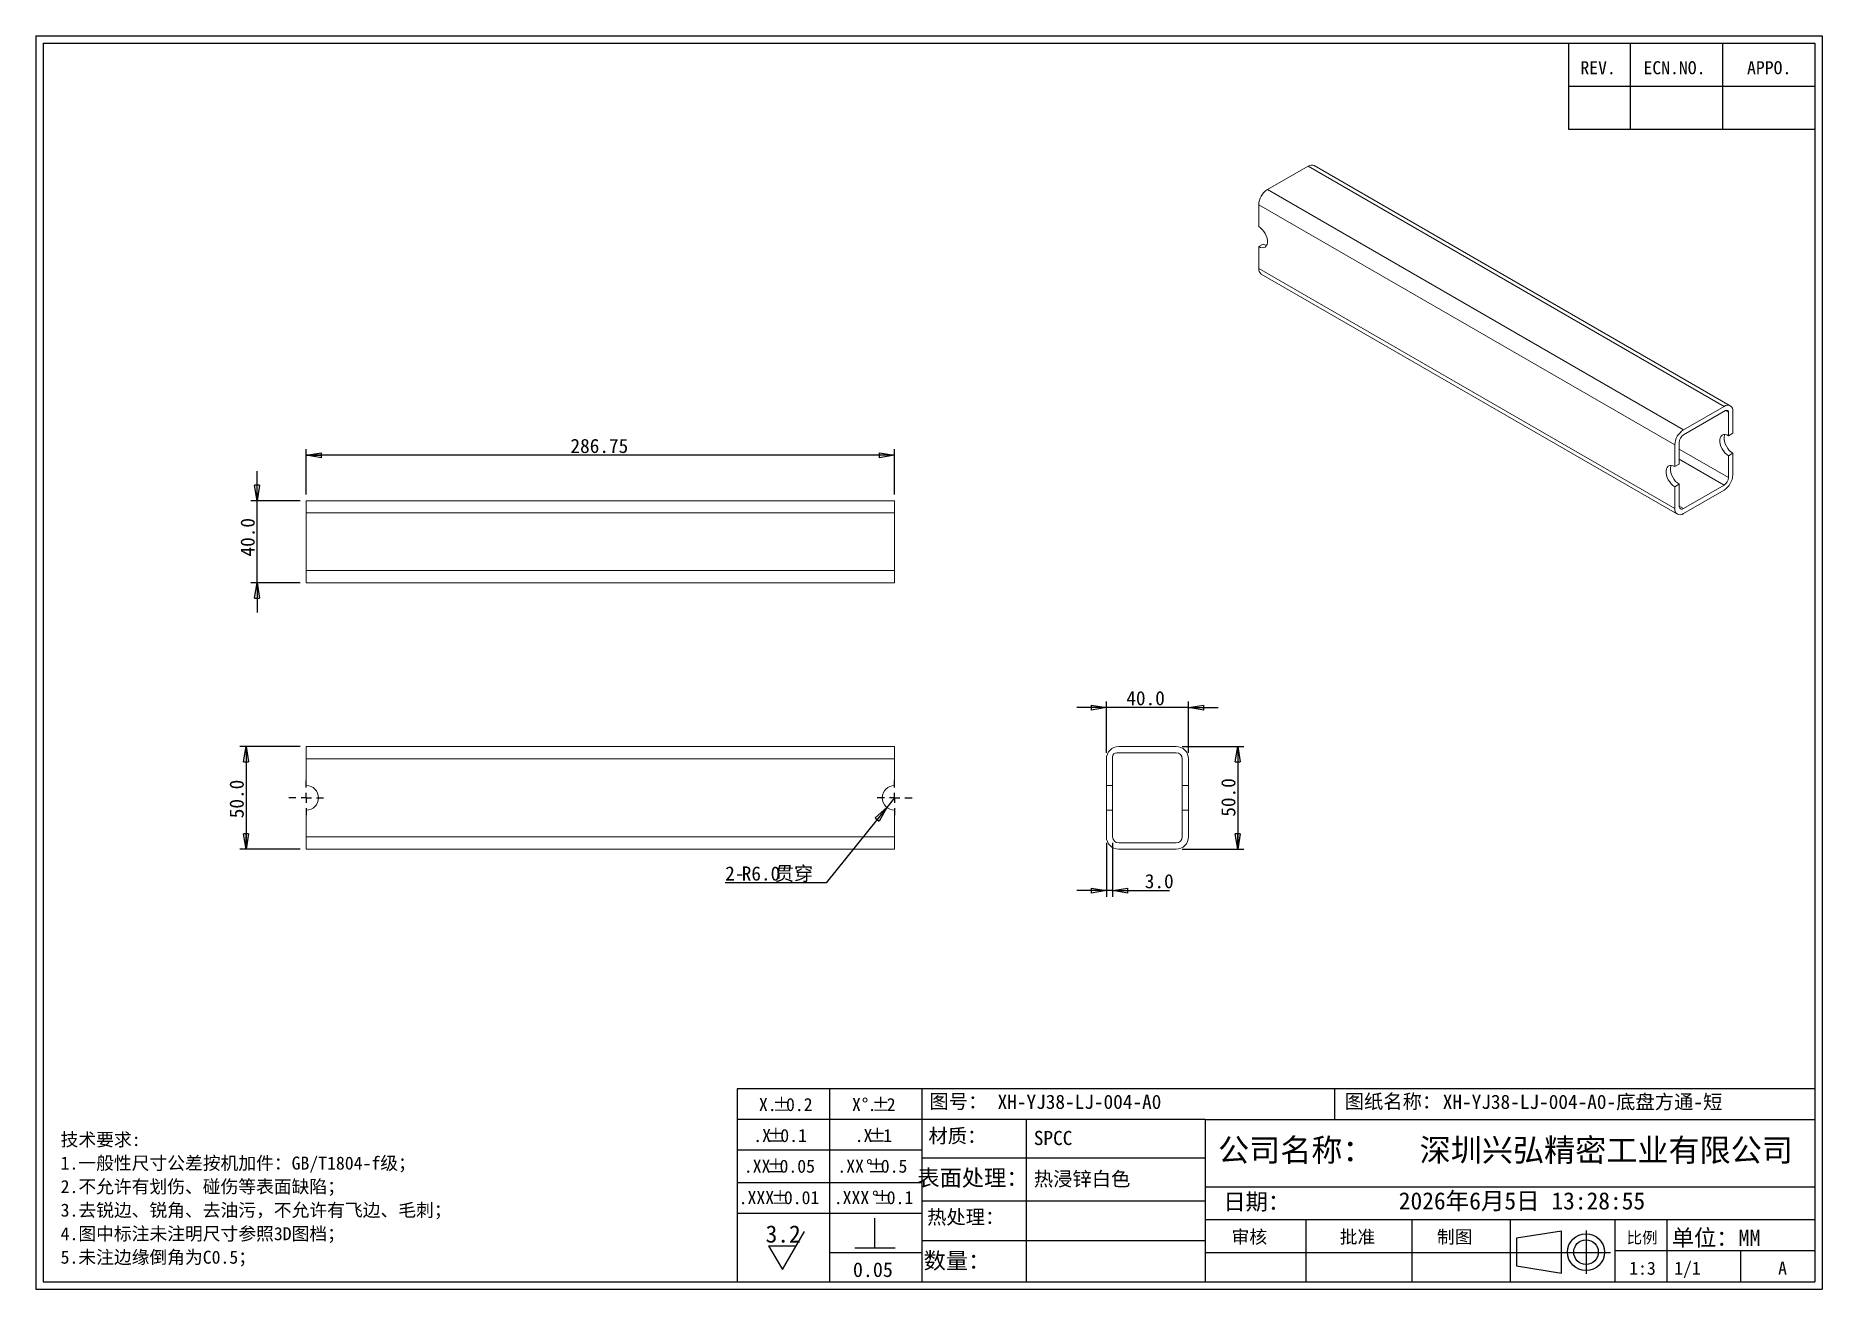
# Model space of a CAD drawing. Header units: millimetres. Extents: x 3 to 294, y 3 to 207.
import ezdxf

# ---------------------------------------------------------------- set-up
doc = ezdxf.new("R2010")
doc.units = ezdxf.units.MM
doc.linetypes.add('CENTERX2', pattern=[20.32, 12.7, -2.54, 2.54, -2.54])
doc.layers.add('图框', color=7, linetype='Continuous')
doc.layers.add('粗实线层', color=7, linetype='Continuous', lineweight=25)
doc.styles.add('SLDTEXTSTYLE0', font='SIMKAI.TTF')
doc.styles.add('SLDTEXTSTYLE1', font='SIMHEI.TTF', dxfattribs={"bigfont": 'bigfont'})
doc.styles.add('SLDTEXTSTYLE2', font='SIMSUN.TTC')
doc.styles.add('SLDTEXTSTYLE3', font='SIMSUN.TTC', dxfattribs={"bigfont": 'bigfont'})
doc.styles.add('SLDTEXTSTYLE4', font='SIMKAI.TTF')
doc.styles.add('SLDTEXTSTYLE5', font='SIMKAI.TTF', dxfattribs={"bigfont": 'bigfont'})
doc.dimstyles.new('SLDDIMSTYLE0', dxfattribs={"dimtxt": 2.3, "dimasz": 2.5, "dimexe": 0, "dimexo": 0.0625, "dimgap": 0.575, "dimtad": 0, "dimtih": 1, "dimtoh": 1, "dimdec": 1, "dimlfac": 3, "dimrnd": 1e-09, "dimzin": 4, "dimdsep": 46, "dimtxsty": 'SLDTEXTSTYLE2', "dimblk1": 'CLOSED', "dimblk2": 'CLOSED', "dimsah": 1, "dimcen": 0, "dimadec": 0, "dimazin": 1, "dimtfac": 1, "dimtdec": 1, "dimtofl": 0, "dimtmove": 0, "dimatfit": 3, "dimldrblk": 'CLOSED', "dimfxl": 0, "dimfrac": 2, "dimtolj": 1, "dimtzin": 12, "dimarcsym": 0})
doc.dimstyles.new('SLDDIMSTYLE1', dxfattribs={"dimtxt": 2.3, "dimasz": 2.5, "dimexe": 0, "dimexo": 0.0625, "dimgap": 0.575, "dimtad": 2, "dimdec": 1, "dimlfac": 3, "dimrnd": 1e-09, "dimzin": 4, "dimdsep": 46, "dimtxsty": 'SLDTEXTSTYLE2', "dimblk1": 'CLOSED', "dimblk2": 'CLOSED', "dimsah": 1, "dimcen": 0.09, "dimadec": 0, "dimazin": 1, "dimtfac": 1, "dimtdec": 1, "dimtmove": 0, "dimatfit": 0, "dimldrblk": 'CLOSED', "dimfxl": 0, "dimfrac": 2, "dimtolj": 1, "dimtzin": 12, "dimarcsym": 0})
doc.dimstyles.new('SLDDIMSTYLE2', dxfattribs={"dimtxt": 2.3, "dimasz": 2.5, "dimexe": 0, "dimexo": 0.0625, "dimgap": 0.575, "dimtad": 2, "dimlfac": 3, "dimrnd": 1e-09, "dimzin": 12, "dimdsep": 46, "dimtxsty": 'SLDTEXTSTYLE2', "dimblk1": 'CLOSED', "dimblk2": 'CLOSED', "dimsah": 1, "dimcen": 0.09, "dimadec": 0, "dimazin": 3, "dimtfac": 1, "dimtofl": 0, "dimtmove": 0, "dimatfit": 3, "dimldrblk": 'CLOSED', "dimfxl": 0, "dimfrac": 2, "dimtolj": 1, "dimtzin": 12, "dimarcsym": 0})

# ---------------------------------------------------------------- blocks, each defined once
blk = doc.blocks.new('块8')
at = {"layer": '粗实线层'}
for p, q in [((184.46, 11.66), (184.46, 6.85)), ((181.31, 6.85), (187.82, 6.85))]:
    blk.add_line(p, q, dxfattribs=at)
blk = doc.blocks.new('SW_NOTE_0')
at = {"layer": '图框', "color": 0, "insert": (0, 3.26), "char_height": 2.8, "attachment_point": 1, "style": 'SLDTEXTSTYLE0'}
blk.add_mtext('3.2', dxfattribs=at)
blk = doc.blocks.new('块7')
at = {"layer": '图框', "lineweight": 25}
for p, q in [((135.52, 14.41), (139.1, 20.62)), ((133.27, 18.3), (137.77, 18.3)), ((133.27, 18.3), (135.52, 14.41))]:
    blk.add_line(p, q, dxfattribs=at)
at = {"layer": '图框', "color": 7}
blk.add_blockref('SW_NOTE_0', (132.77, 18.34), dxfattribs=at)
blk = doc.blocks.new('块9')
at = {"color": 7, "linetype": 'Continuous'}
blk.add_blockref('块7', (-132.98, -14.31), dxfattribs=at)
blk = doc.blocks.new('SW_NOTE_0_1')
at = {"layer": '图框', "color": 0, "attachment_point": 1, "style": 'SLDTEXTSTYLE1'}
for s, insert, char_height in [('技术要求:', (0, 2.46), 2.117), ('1.一般性尺寸公差按机加件：GB/T1804-f级；', (0, -1.36), 2.1167), ('2.不允许有划伤、碰伤等表面缺陷；', (0, -5.18), 2.1167), ('3.去锐边、锐角、去油污，不允许有飞边、毛刺；', (0, -9), 2.1167), ('4.图中标注未注明尺寸参照3D图档；', (0, -12.83), 2.1167), ('5.未注边缘倒角为C0.5；', (0, -16.65), 2.1167)]:
    blk.add_mtext(s, dxfattribs=dict(at, insert=insert, char_height=char_height))
blk = doc.blocks.new('SW_NOTE_0_2')
at = {"layer": '图框', "color": 0, "char_height": 2.117, "attachment_point": 2, "style": 'SLDTEXTSTYLE0'}
for s, insert in [('X.', (1.19, 2.46)), ('%%p', (3.42, 2.46)), ('0.2', (6.3, 2.46))]:
    blk.add_mtext(s, dxfattribs=dict(at, insert=insert))
blk = doc.blocks.new('SW_NOTE_0_3')
at = {"layer": '图框', "color": 0, "char_height": 2.117, "attachment_point": 2, "style": 'SLDTEXTSTYLE0'}
for s, insert in [('.X', (1.19, 2.46)), ('%%p', (3.42, 2.46)), ('0.1', (6.3, 2.46))]:
    blk.add_mtext(s, dxfattribs=dict(at, insert=insert))
blk = doc.blocks.new('SW_NOTE_0_4')
at = {"layer": '图框', "color": 0, "char_height": 2.117, "attachment_point": 2, "style": 'SLDTEXTSTYLE0'}
for s, insert in [('.XX', (1.79, 2.46)), ('%%p', (4.83, 2.46)), ('0.05', (8.31, 2.46))]:
    blk.add_mtext(s, dxfattribs=dict(at, insert=insert))
blk = doc.blocks.new('SW_NOTE_0_5')
at = {"layer": '图框', "color": 0, "char_height": 2.117, "attachment_point": 2, "style": 'SLDTEXTSTYLE0'}
for s, insert in [('.XXX', (2.38, 2.46)), ('%%p', (6.24, 2.46)), ('0.01', (9.72, 2.46))]:
    blk.add_mtext(s, dxfattribs=dict(at, insert=insert))
blk = doc.blocks.new('SW_NOTE_0_6')
at = {"layer": '图框', "color": 0, "char_height": 2.117, "attachment_point": 2}
for s, insert, style in [('.XXX', (2.38, 2.46), 'SLDTEXTSTYLE0'), ('%%d', (6.24, 2.46), 'SLDTEXTSTYLE0'), ('%%p', (7.4, 2.46), 'SLDTEXTSTYLE4'), ('0.1', (10.25, 2.46), 'SLDTEXTSTYLE0')]:
    blk.add_mtext(s, dxfattribs=dict(at, insert=insert, style=style))
blk = doc.blocks.new('SW_NOTE_0_7')
at = {"layer": '图框', "color": 0, "char_height": 2.117, "attachment_point": 2, "style": 'SLDTEXTSTYLE0'}
for s, insert in [('.XX', (1.79, 2.46)), ('%%d', (4.83, 2.46)), ('%%p', (5.96, 2.46)), ('0.5', (8.84, 2.46))]:
    blk.add_mtext(s, dxfattribs=dict(at, insert=insert))
blk = doc.blocks.new('SW_NOTE_0_8')
at = {"layer": '图框', "color": 0, "attachment_point": 2, "style": 'SLDTEXTSTYLE0'}
for s, insert, char_height in [('.X', (1.19, 2.46), 2.117), ('%%p', (3.42, 2.46), 2.117), ('1', (5.11, 2.46), 2.12)]:
    blk.add_mtext(s, dxfattribs=dict(at, insert=insert, char_height=char_height))
blk = doc.blocks.new('SW_NOTE_0_9')
at = {"layer": '图框', "color": 0, "attachment_point": 2, "style": 'SLDTEXTSTYLE0'}
for s, insert, char_height in [('X', (0.6, 2.46), 2.12), ('%%d', (2.01, 2.46), 2.117), ('.', (3.14, 2.46), 2.12), ('%%p', (4.55, 2.46), 2.117), ('2', (6.24, 2.46), 2.12)]:
    blk.add_mtext(s, dxfattribs=dict(at, insert=insert, char_height=char_height))
blk = doc.blocks.new('_Closed')
at = {"color": 0, "linetype": 'ByBlock', "lineweight": -2}
for p, q in [((-1, 0.166667), (0, 0)), ((-1, 0.166667), (-1, -0.166667)), ((0, 0), (-1, -0.166667)), ((0, 0), (-1, 0))]:
    blk.add_line(p, q, dxfattribs=at)
blk = doc.blocks.new('_D')
at = {"layer": '图框'}
for p, q in [((141.61, 81.61), (131.74, 69.36)), ((142.87, 83.17), (141.61, 81.61)), ((131.74, 69.36), (115.35, 69.36))]:
    blk.add_line(p, q, dxfattribs=at)
at = {"layer": '图框', "xscale": 2.5, "yscale": 2.5, "rotation": 51.12482024050774}
blk.add_blockref('_Closed', (141.61, 81.61, -46.32), dxfattribs=at)
at = {"layer": '图框', "char_height": 2.3, "attachment_point": 1}
for s, insert, style in [('2-', (115.35, 72.03), 'SLDTEXTSTYLE2'), ('R6.0', (118.03, 72.03), 'SLDTEXTSTYLE2'), ('贯穿', (123.38, 72.03), 'SLDTEXTSTYLE3')]:
    blk.add_mtext(s, dxfattribs=dict(at, insert=insert, style=style))
blk = doc.blocks.new('_D_1')
at = {"layer": '图框'}
for p, q in [((46.29, 91.5), (36.51, 91.5)), ((37.51, 91.5), (37.51, 74.84)), ((46.29, 74.84), (36.51, 74.84))]:
    blk.add_line(p, q, dxfattribs=at)
at = {"layer": '图框', "xscale": 2.5, "yscale": 2.5}
for p, rotation in [((37.51, 91.5, -46.32), 90.0000000000004), ((37.51, 74.84, -46.32), 270.0000000000004)]:
    blk.add_blockref('_Closed', p, dxfattribs=dict(at, rotation=rotation))
at = {"layer": '图框', "insert": (34.83, 79.85), "char_height": 2.3, "attachment_point": 1, "rotation": 90, "style": 'SLDTEXTSTYLE2'}
blk.add_mtext('50.0', dxfattribs=at)
blk = doc.blocks.new('SW_CENTERMARKSYMBOL_0')
at = {"layer": '图框', "color": 0}
for p, q in [((-1.67, 0), (-2.83, 0)), ((0, 0), (-0.83, 0)), ((0, 1.67), (0, 2.83)), ((0, 0), (0, 0.83)), ((0, 0), (0, -0.83)), ((0, 0), (0.83, 0)), ((1.67, 0), (2.83, 0)), ((0, -1.67), (0, -2.83))]:
    blk.add_line(p, q, dxfattribs=at)
blk = doc.blocks.new('SW_CENTERMARKSYMBOL_1')
at = {"layer": '图框', "color": 0}
for p, q in [((-1.67, 0), (-2.83, 0)), ((0, 0), (-0.83, 0)), ((0, 1.67), (0, 2.83)), ((0, 0), (0, 0.83)), ((0, 0), (0, -0.83)), ((0, 0), (0.83, 0)), ((1.67, 0), (2.83, 0)), ((0, -1.67), (0, -2.83))]:
    blk.add_line(p, q, dxfattribs=at)
blk = doc.blocks.new('_D_2')
at = {"layer": '图框'}
for p, q in [((47.29, 132.44), (47.29, 139.82)), ((142.87, 132.44), (142.87, 139.82)), ((142.87, 138.82), (47.29, 138.82))]:
    blk.add_line(p, q, dxfattribs=at)
at = {"layer": '图框', "xscale": 2.5, "yscale": 2.5, "rotation": 180.0000000000004}
blk.add_blockref('_Closed', (47.29, 138.82, -8.32), dxfattribs=at)
at = {"layer": '图框', "xscale": 2.5, "yscale": 2.5}
blk.add_blockref('_Closed', (142.87, 138.82, -8.32), dxfattribs=at)
at = {"layer": '图框', "insert": (90.21, 141.49), "char_height": 2.3, "attachment_point": 1, "style": 'SLDTEXTSTYLE2'}
blk.add_mtext('286.75', dxfattribs=at)
blk = doc.blocks.new('_D_3')
at = {"layer": '图框'}
for p, q in [((39.29, 131.44), (39.29, 136.25)), ((46.29, 131.44), (38.29, 131.44)), ((39.29, 118.11), (39.29, 131.44)), ((46.29, 118.11), (38.29, 118.11)), ((39.29, 118.11), (39.29, 113.3))]:
    blk.add_line(p, q, dxfattribs=at)
at = {"layer": '图框', "xscale": 2.5, "yscale": 2.5}
for p, rotation in [((39.29, 131.44, -8.32), 270.0000000000004), ((39.29, 118.11, -8.32), 90.0000000000004)]:
    blk.add_blockref('_Closed', p, dxfattribs=dict(at, rotation=rotation))
at = {"layer": '图框', "insert": (36.61, 122.37), "char_height": 2.3, "attachment_point": 1, "rotation": 90, "style": 'SLDTEXTSTYLE2'}
blk.add_mtext('40.0', dxfattribs=at)
blk = doc.blocks.new('_D_4')
at = {"layer": '图框'}
for p, q in [((177.28, 90.5), (177.28, 98.83)), ((190.61, 90.5), (190.61, 98.83)), ((177.28, 97.83), (172.47, 97.83)), ((190.61, 97.83), (177.28, 97.83)), ((190.61, 97.83), (195.42, 97.83))]:
    blk.add_line(p, q, dxfattribs=at)
at = {"layer": '图框', "xscale": 2.5, "yscale": 2.5}
blk.add_blockref('_Closed', (177.28, 97.83, 342.14), dxfattribs=at)
at = {"layer": '图框', "xscale": 2.5, "yscale": 2.5, "rotation": 180.0000000000004}
blk.add_blockref('_Closed', (190.61, 97.83, 342.14), dxfattribs=at)
at = {"layer": '图框', "insert": (180.51, 100.51), "char_height": 2.3, "attachment_point": 1, "style": 'SLDTEXTSTYLE2'}
blk.add_mtext('40.0', dxfattribs=at)
blk = doc.blocks.new('_D_5')
at = {"layer": '图框'}
for p, q in [((189.61, 91.5), (199.61, 91.5)), ((198.61, 91.5), (198.61, 74.84)), ((189.61, 74.84), (199.61, 74.84))]:
    blk.add_line(p, q, dxfattribs=at)
at = {"layer": '图框', "xscale": 2.5, "yscale": 2.5}
for p, rotation in [((198.61, 91.5, 342.14), 90.0000000000004), ((198.61, 74.84, 342.14), 270.0000000000004)]:
    blk.add_blockref('_Closed', p, dxfattribs=dict(at, rotation=rotation))
at = {"layer": '图框', "insert": (195.93, 80.1), "char_height": 2.3, "attachment_point": 1, "rotation": 90, "style": 'SLDTEXTSTYLE2'}
blk.add_mtext('50.0', dxfattribs=at)
blk = doc.blocks.new('_D_6')
at = {"layer": '图框'}
for p, q in [((177.28, 75.84), (177.28, 67.1)), ((178.28, 75.84), (178.28, 67.1)), ((177.28, 68.1), (172.47, 68.1)), ((178.28, 68.1), (177.28, 68.1)), ((178.28, 68.1), (187.53, 68.1))]:
    blk.add_line(p, q, dxfattribs=at)
at = {"layer": '图框', "xscale": 2.5, "yscale": 2.5}
blk.add_blockref('_Closed', (177.28, 68.1, 342.14), dxfattribs=at)
at = {"layer": '图框', "xscale": 2.5, "yscale": 2.5, "rotation": 180.0000000000004}
blk.add_blockref('_Closed', (178.28, 68.1, 342.14), dxfattribs=at)
at = {"layer": '图框', "insert": (183.51, 70.78), "char_height": 2.3, "attachment_point": 1, "style": 'SLDTEXTSTYLE2'}
blk.add_mtext('3.0', dxfattribs=at)

msp = doc.modelspace()

# ---------------------------------------------------------------- linework, layer by layer
at = {"color": 7, "linetype": 'Continuous', "lineweight": 18}
for p, q in [((210.0384, 185.7837), (203.4387, 181.9738)), ((277.626, 146.7662), (210.0384, 185.7837)), ((278.6259, 146.8652), (211.0383, 185.8827)), ((203.4387, 181.9738), (271.0264, 142.9563)), ((269.6121, 140.5068), (202.0245, 179.5243)), ((202.0245, 175.9859), (202.0245, 179.5243)), ((202.7316, 173.128), (202.0245, 172.7198)), ((202.0245, 169.1814), (202.0245, 172.7198)), ((202.0245, 169.1814), (269.6121, 130.1639)), ((202.4388, 168.2657), (270.0264, 129.2482)), ((271.0264, 142.9563), (277.626, 146.7662)), ((277.8617, 146.0857), (271.0264, 142.1397)), ((278.3331, 142.003), (278.3331, 145.8135)), ((279.0402, 142.4112), (279.0402, 145.9495)), ((279.0402, 142.4112), (278.3331, 142.003)), ((269.6121, 136.9684), (269.6121, 140.5068)), ((270.3192, 140.915), (270.3192, 137.3766)), ((270.3192, 137.3766), (269.6121, 136.9684)), ((278.3331, 138.7368), (279.0402, 139.145)), ((278.3331, 135.1984), (278.3331, 138.7368)), ((279.0402, 135.6067), (279.0402, 139.145)), ((269.6121, 133.7023), (270.3192, 134.1105)), ((269.6121, 130.1639), (269.6121, 133.7023)), ((270.3192, 134.1105), (270.3192, 130.5721)), ((271.0264, 130.1638), (277.626, 133.9737)), ((47.2868, 131.4429), (142.8701, 131.4429)), ((47.2868, 131.4429), (47.2868, 129.4429)), ((142.8701, 129.4429), (142.8701, 131.4429)), ((271.0264, 129.3473), (277.626, 133.1572)), ((142.8701, 129.4429), (47.2868, 129.4429)), ((47.2868, 120.1096), (47.2868, 129.4429)), ((142.8701, 129.4429), (142.8701, 120.1096)), ((47.2868, 120.1096), (142.8701, 120.1096)), ((47.2868, 120.1096), (47.2868, 118.1096)), ((142.8701, 118.1096), (142.8701, 120.1096)), ((142.8701, 118.1096), (47.2868, 118.1096)), ((47.2868, 91.5024), (142.8701, 91.5024)), ((47.2868, 91.5024), (47.2868, 89.5024)), ((142.8701, 89.5024), (142.8701, 91.5024)), ((188.6098, 90.5024), (178.9432, 90.5024)), ((179.2765, 91.5024), (188.6098, 91.5024)), ((142.8701, 89.5024), (47.2868, 89.5024)), ((47.2868, 85.1691), (47.2868, 89.5024)), ((142.8701, 85.1691), (142.8701, 89.5024)), ((177.2765, 85.1691), (177.2765, 89.5024)), ((178.2765, 89.8357), (178.2765, 85.1691)), ((189.6098, 85.1691), (189.6098, 89.5024)), ((190.6098, 85.1691), (190.6098, 89.5024)), ((178.2765, 85.1691), (177.2765, 85.1691)), ((177.2765, 81.1691), (177.2765, 85.1691)), ((178.2765, 81.1691), (178.2765, 85.1691)), ((190.6098, 85.1691), (189.6098, 85.1691)), ((189.6098, 85.1691), (189.6098, 81.1691)), ((190.6098, 81.1691), (190.6098, 85.1691)), ((47.2868, 76.8357), (47.2868, 81.1691)), ((142.8701, 76.8357), (142.8701, 81.1691)), ((177.2765, 76.8357), (177.2765, 81.1691)), ((177.2765, 81.1691), (178.2765, 81.1691)), ((178.2765, 81.1691), (178.2765, 76.8357)), ((189.6098, 76.8357), (189.6098, 81.1691)), ((189.6098, 81.1691), (190.6098, 81.1691)), ((190.6098, 76.8357), (190.6098, 81.1691)), ((47.2868, 76.8357), (142.8701, 76.8357)), ((47.2868, 76.8357), (47.2868, 74.8357)), ((142.8701, 74.8357), (142.8701, 76.8357)), ((179.2765, 75.8357), (188.6098, 75.8357)), ((142.8701, 74.8357), (47.2868, 74.8357)), ((179.2765, 74.8357), (188.6098, 74.8357))]:
    msp.add_line(p, q, dxfattribs=at)
at = {"color": 8, "linetype": 'Continuous', "lineweight": 18}
for p, q in [((278.3331, 145.8135), (277.8616, 146.0857)), ((270.3192, 139.8248), (278.3331, 135.1984)), ((277.626, 133.9737), (270.3192, 138.1918)), ((270.3192, 130.572), (271.0264, 130.1638))]:
    msp.add_line(p, q, dxfattribs=at)
at = {"color": 7, "linetype": 'Continuous', "lineweight": 18, "flags": 128}
for points in [[(202.0245, 172.7198), (202.3185, 172.5857), (202.5997, 172.5289), (202.8558, 172.5518), (203.0755, 172.6534), (203.2493, 172.8293), (203.3695, 173.0718), (203.431, 173.3702), (203.431, 173.7116), (203.3695, 174.0811), (203.2493, 174.4624), (203.0755, 174.8389), (202.8558, 175.1942), (202.5997, 175.5127), (202.3185, 175.7805), (202.0245, 175.9859)], [(278.3331, 142.003), (278.0391, 142.137), (277.7579, 142.1938), (277.5019, 142.1709), (277.2822, 142.0693), (277.1084, 141.8934), (276.9881, 141.651), (276.9267, 141.3525), (276.9267, 141.0111), (276.9881, 140.6417), (277.1084, 140.2604), (277.2822, 139.8838), (277.5019, 139.5286), (277.7579, 139.21), (278.0391, 138.9422), (278.3331, 138.7368)], [(277.7513, 142.1942), (277.6952, 142.0592), (277.6338, 141.7607), (277.6338, 141.4193), (277.6952, 141.0499), (277.8155, 140.6686), (277.9893, 140.292), (278.209, 139.9368), (278.465, 139.6182), (278.7462, 139.3504), (279.0402, 139.145)], [(269.6121, 136.9684), (269.3181, 137.1025), (269.0369, 137.1593), (268.7809, 137.1364), (268.5612, 137.0348), (268.3874, 136.8589), (268.2671, 136.6165), (268.2057, 136.318), (268.2057, 135.9766), (268.2671, 135.6072), (268.3874, 135.2258), (268.5612, 134.8493), (268.7809, 134.494), (269.0369, 134.1755), (269.3181, 133.9077), (269.6121, 133.7023)], [(270.3192, 134.1105), (270.0252, 134.3159), (269.744, 134.5837), (269.488, 134.9022), (269.2683, 135.2575), (269.0945, 135.634), (268.9743, 136.0154), (268.9128, 136.3848), (268.9128, 136.7262), (268.9743, 137.0247), (269.0303, 137.1597)]]:
    msp.add_lwpolyline(points, dxfattribs=at)
at = {"color": 7, "linetype": 'Continuous', "lineweight": 18}
for centre, radius, start, end in [((210.6242, 184.9659), 1.006, 65.692881, 125.617577), ((205.0949, 179.3846), 3.0736, 122.605478, 177.394522), ((203.4045, 174.1943), 1.2608, 237.745751, 265.857174), ((202.9759, 169.0603), 0.9591, 172.74417, 235.943649), ((278.1781, 146.0894), 0.8734, 350.785963, 129.203285), ((278.0457, 145.8601), 0.2911, 350.785963, 129.203285), ((272.6826, 140.3671), 3.0736, 122.605478, 177.394522), ((271.8545, 140.8451), 1.5368, 122.605478, 177.394522), ((275.9698, 135.7464), 3.0736, 302.605478, 357.394522), ((276.7979, 135.2683), 1.5368, 302.605478, 357.394522), ((270.4743, 130.0241), 0.8734, 170.785963, 309.203285), ((270.7503, 130.5022), 0.4367, 170.785963, 309.203285), ((179.2765, 89.5024), 2, 90, 180), ((178.9432, 89.8357), 0.6667, 90, 180), ((188.6098, 89.5024), 2, 0, 90), ((188.6098, 89.5024), 1, 0, 90), ((47.2868, 83.1691), 2, 270, 90), ((142.8701, 83.1691), 2, 90, 270), ((179.2765, 76.8357), 2, 180, 270), ((179.2765, 76.8357), 1, 180, 270), ((188.6098, 76.8357), 1, 270, 0), ((188.6098, 76.8357), 2, 270, 0)]:
    msp.add_arc(centre, radius, start, end, dxfattribs=at)
at = {"layer": '图框', "lineweight": 25}
for p, q in [((3.343, 206.9771), (293.5687, 206.9771)), ((3.343, 206.9771), (3.343, 3.3289)), ((293.5687, 206.9771), (293.5687, 3.3289)), ((4.543, 205.7771), (292.3687, 205.7771)), ((4.543, 205.7771), (4.543, 4.5289)), ((292.3687, 205.7771), (292.3687, 4.5289)), ((3.343, 3.3289), (293.5687, 3.3289)), ((4.543, 4.5289), (292.3687, 4.5289))]:
    msp.add_line(p, q, dxfattribs=at)
at = {"layer": '图框'}
for p, q in [((259.8689, 14.6872), (259.8689, 4.5289)), ((268.2915, 14.6872), (268.2915, 4.5289)), ((257.1876, 9.291), (259.174, 9.291)), ((280.309, 9.608), (280.309, 4.5289))]:
    msp.add_line(p, q, dxfattribs=at)
at = {"layer": '粗实线层'}
for p, q in [((252.3687, 205.7771), (252.3687, 191.7771)), ((262.3687, 205.7771), (262.3687, 191.7771)), ((277.3687, 205.7771), (277.3687, 191.7771)), ((252.3687, 198.7771), (292.3687, 198.7771)), ((252.3687, 191.7771), (292.3687, 191.7771)), ((292.3687, 35.9005), (117.3181, 35.9005)), ((117.3181, 35.9005), (117.3181, 4.5289)), ((132.3181, 35.9005), (132.3181, 4.5289)), ((147.3181, 35.9005), (147.3181, 4.5289)), ((214.3086, 35.9005), (214.3086, 30.9005)), ((193.3456, 30.9005), (117.3181, 30.9005)), ((164.2549, 30.9005), (164.2549, 4.5289)), ((193.3456, 30.9005), (193.3456, 4.5289)), ((193.3456, 30.9005), (292.3687, 30.9005)), ((117.3181, 25.955), (147.3181, 25.955)), ((147.3181, 24.7036), (193.3456, 24.7036)), ((147.3181, 20.6161), (117.318, 20.6154)), ((147.3181, 17.7147), (193.3456, 17.7147)), ((193.3456, 19.9909), (292.3687, 19.9909)), ((147.3181, 15.6161), (117.3181, 15.6154)), ((193.3456, 14.6872), (292.3687, 14.6872)), ((209.667, 14.6872), (209.667, 4.5289)), ((226.8679, 14.6872), (226.8679, 4.5289)), ((242.8571, 14.6872), (242.8571, 4.5289)), ((251.2212, 12.7941), (243.9032, 11.6506)), ((243.9032, 11.6506), (243.9032, 7.1117)), ((251.2212, 5.9683), (251.2212, 12.7941)), ((255.1888, 12.86), (255.1888, 5.86)), ((132.3181, 9.3019), (147.3181, 9.3019)), ((147.3181, 11.2606), (193.3456, 11.2606)), ((193.3456, 9.3019), (242.8571, 9.3019)), ((252.174, 9.291), (259.174, 9.291)), ((259.8689, 9.608), (292.3687, 9.608)), ((243.9032, 7.1117), (251.2212, 5.9683))]:
    msp.add_line(p, q, dxfattribs=at)
at = {"layer": '粗实线层', "linetype": 'CENTERX2'}
msp.add_line((242.6359, 9.291), (252.2219, 9.291), dxfattribs=at)
at = {"layer": '粗实线层'}
for radius in [3, 2]:
    msp.add_circle((255.1888, 9.36), radius, dxfattribs=at)

# ---------------------------------------------------------------- block references
at = {"color": 7, "linetype": 'Continuous'}
for name, p in [('块8', (-44.8773, 3.2078)), ('块9', (122.1167, 6.422))]:
    msp.add_blockref(name, p, dxfattribs=at)
at = {"layer": '图框'}
for name, p in [('SW_CENTERMARKSYMBOL_0', (47.2868, 83.1691)), ('SW_CENTERMARKSYMBOL_1', (142.8701, 83.1691)), ('SW_NOTE_0_2', (121.0823, 31.939)), ('SW_NOTE_0_9', (136.0675, 31.939)), ('SW_NOTE_0_3', (120.155, 26.9083)), ('SW_NOTE_0_8', (136.6319, 26.9083)), ('SW_NOTE_0_1', (7.3875, 26.2482)), ('SW_NOTE_0_4', (118.7439, 21.9277)), ('SW_NOTE_0_7', (133.939, 21.9277)), ('SW_NOTE_0_5', (118.0383, 16.8162)), ('SW_NOTE_0_6', (133.4882, 16.8162))]:
    msp.add_blockref(name, p, dxfattribs=at)

# ---------------------------------------------------------------- texts
for s, insert, char_height, attachment_point, style in [('REV.', (257.1519, 202.8401), 2.11667, 2, 'SLDTEXTSTYLE0'), ('ECN.NO.', (269.5574, 202.8401), 2.11667, 2, 'SLDTEXTSTYLE0'), ('APPO.', (284.9457, 202.8401), 2.11667, 2, 'SLDTEXTSTYLE0'), ('图号：', (153.2261, 34.991), 2.3, 2, 'SLDTEXTSTYLE3'), ('XH-YJ38-LJ-004-A0', (159.6002, 34.9305), 2.3, 1, 'SLDTEXTSTYLE2'), ('图纸名称：', (223.8251, 34.991), 2.3, 2, 'SLDTEXTSTYLE3'), ('XH-YJ38-LJ-004-A0-底盘方通-短', (231.9179, 34.9305), 2.3, 1, 'SLDTEXTSTYLE3'), ('材质：', (148.3641, 29.4009), 2.3, 1, 'SLDTEXTSTYLE3'), ('SPCC', (165.4827, 29.0567), 2.3, 1, 'SLDTEXTSTYLE2'), ('公司名称：', (195.4157, 27.798), 3.70417, 1, 'SLDTEXTSTYLE5'), ('深圳兴弘精密工业有限公司', (228.1682, 27.798), 3.704167, 1, 'SLDTEXTSTYLE5'), ('表面处理：', (155.5912, 22.765), 2.64583, 2, 'SLDTEXTSTYLE5'), ('热浸锌白色', (165.4827, 22.4117), 2.3, 1, 'SLDTEXTSTYLE3'), ('日期：', (201.701, 18.878), 2.64583, 2, 'SLDTEXTSTYLE5'), ('2026年6月5日 13:28:55', (224.77, 19.0934), 2.8, 1, 'SLDTEXTSTYLE3'), ('热处理：', (148.1498, 16.2199), 2.3, 1, 'SLDTEXTSTYLE3'), ('审核', (200.4975, 12.8973), 2.11667, 2, 'SLDTEXTSTYLE5'), ('批准', (215.1773, 12.8973), 2.11667, 1, 'SLDTEXTSTYLE5'), ('制图', (233.8631, 12.8973), 2.11667, 2, 'SLDTEXTSTYLE5'), ('比例', (264.3045, 12.6389), 1.85208, 2, 'SLDTEXTSTYLE5'), ('数量：', (153.0017, 9.3013), 2.64583, 2, 'SLDTEXTSTYLE5'), ('0.05', (139.3421, 7.7042), 2.38125, 2, 'SLDTEXTSTYLE0'), ('1:3', (264.3596, 7.8037), 2.11667, 2, 'SLDTEXTSTYLE0'), ('1/1', (271.6691, 7.8037), 2.11667, 2, 'SLDTEXTSTYLE0'), ('A', (287.1142, 7.8037), 2.1167, 2, 'SLDTEXTSTYLE0')]:
    msp.add_mtext(s, dxfattribs=dict(at, insert=insert, char_height=char_height, attachment_point=attachment_point, style=style))
at = {"layer": '粗实线层', "insert": (276.3352, 13.028), "char_height": 2.64583, "attachment_point": 2, "style": 'SLDTEXTSTYLE5'}
msp.add_mtext('单位：MM', dxfattribs=at)

# ---------------------------------------------------------------- dimensions: what is measured, and where the dimension line sits
at = {"layer": '图框'}
for base, p1, p2, dimstyle, picture, middle in [((47.2868, 138.8165), (142.8701, 131.4429), (47.2868, 131.4429), 'SLDDIMSTYLE2', '_D_2', (94.2223, 138.8165)), ((177.2765, 97.832), (190.6098, 89.5024), (177.2765, 89.5024), 'SLDDIMSTYLE1', '_D_4', (183.1856, 97.832)), ((177.2765, 68.1021), (178.2765, 76.8357), (177.2765, 76.8357), 'SLDDIMSTYLE1', '_D_6', (185.5174, 68.1021))]:
    dim = msp.add_linear_dim(base=base, p1=p1, p2=p2, dimstyle=dimstyle, dxfattribs=at)
    dim.commit()
    dim.dimension.update_dxf_attribs({"geometry": picture, "text_midpoint": middle, "dimtype": 160})
for base, p1, p2, picture, middle in [((39.2868, 131.4429), (47.2868, 118.1096), (47.2868, 131.4429), '_D_3', (39.2868, 125.0498)), ((37.5095, 74.8357), (47.2868, 91.5024), (47.2868, 74.8357), '_D_1', (37.5095, 82.5243)), ((198.6098, 74.8357), (188.6098, 91.5024), (188.6098, 74.8357), '_D_5', (198.6098, 82.7727))]:
    dim = msp.add_linear_dim(base=base, p1=p1, p2=p2, angle=90, dimstyle='SLDDIMSTYLE1', dxfattribs=at)
    dim.commit()
    dim.dimension.update_dxf_attribs({"geometry": picture, "text_midpoint": middle, "dimtype": 160})
dim = msp.add_radius_dim(center=(142.8701, 83.1691), mpoint=(141.6148, 81.612), text='2-<>贯穿', dimstyle='SLDDIMSTYLE0', dxfattribs=at)
dim.commit()
dim.dimension.update_dxf_attribs({"geometry": '_D', "text_midpoint": (122.0429, 70.6958), "dimtype": 164})

doc.saveas('drawing.dxf')
